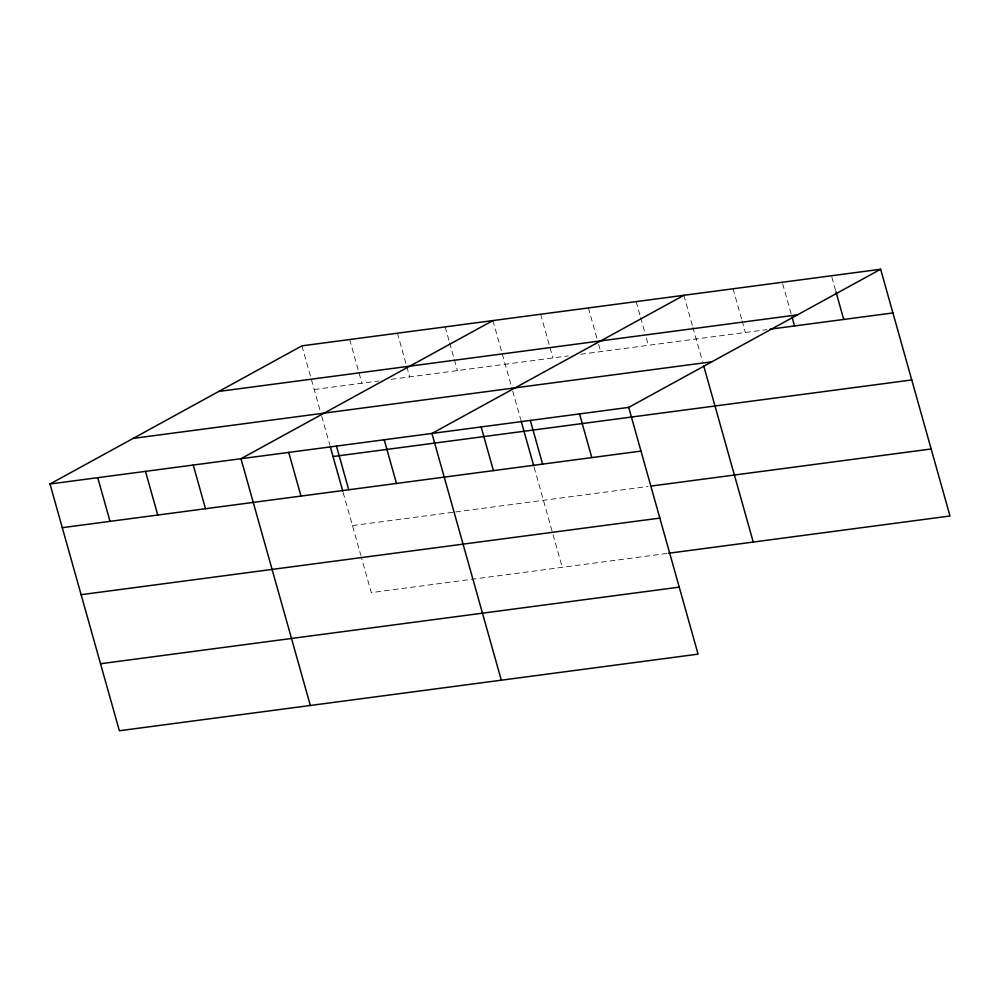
<?xml version="1.0" encoding="UTF-8"?>
<svg xmlns="http://www.w3.org/2000/svg" width="1000" height="1000" viewBox="0 0 1000 1000"><rect width="100%" height="100%" fill="white"/><g stroke="black" fill="none" stroke-linecap="round" stroke-linejoin="round"><path stroke-width="0.75" stroke-dasharray="5 3.75" d="M314.212 389.525L378.888 380.962M391.213 379.338L568.325 355.9M580.65 354.263L766.875 329.625M352.45 525.588L454.1 512.125M455.637 511.925L648.15 486.45M666.988 553.462L371.287 592.6L361.238 556.85M831.862 277.225L835.95 291.788M782.675 283.738L791.263 314.312M733.075 288.788L741.663 319.363M742.075 320.825L745.35 332.463M683.875 295.3L692.475 325.875M692.887 327.325L702.438 361.312M636.138 301.613L640.225 316.175M640.638 317.638L644.725 332.188M646.363 338.013L648.413 345.3M588.387 307.938L596.987 338.512M598.625 344.338L600.675 351.613M540.65 314.25L549.65 346.287M550.062 347.738L552.925 357.938M492.9 320.575L501.912 352.6M502.312 354.062L512.3 389.562M512.712 391.062L520.675 419.35M534.15 467.287L562.263 567.325M445.163 326.887L449.25 341.45M449.663 342.912L457.438 370.575M397.413 333.212L406.425 365.238M406.825 366.7L409.7 376.887M349.675 339.525L361.95 383.212M301.925 345.85L321.325 414.837M321.737 416.337L329.7 444.625M343.175 492.562L360.825 555.363"/><path stroke-width="1.5" d="M880.638 269.25L628.713 407.4L698.075 654.15L119.362 730.75L50 484L301.925 345.85L880.638 269.25L950 516L668.525 553.263M492.9 320.575L240.975 458.725L310.338 705.475M683.875 295.3L431.95 433.45L501.312 680.2M218.787 391.438L797.5 314.85M769.938 329.212L892.925 312.938M133.138 438.4L711.85 361.812M50 484L628.713 407.4M333.05 456.538L911.762 379.95M62.275 527.675L640.987 451.087M651.237 486.037L931.162 448.988M81.112 594.688L659.825 518.1M100.525 663.737L679.237 587.137M835.95 291.788L843.725 319.45M792.087 317.225L794.538 325.962M703.688 365.788L753.238 542.05M579.525 413.913L591.8 457.6M530.325 420.425L542.612 464.1M521.087 420.838L533.725 465.788M481.138 426.938L493.425 470.613M384.212 439.762L396.488 483.45M336.463 446.087L348.738 489.762M330.112 446.112L342.75 491.062M288.725 452.4L301 496.087M193.238 465.037L205.512 508.725M145.488 471.362L157.762 515.037M97.75 477.675L110.025 521.362"/></g></svg>
